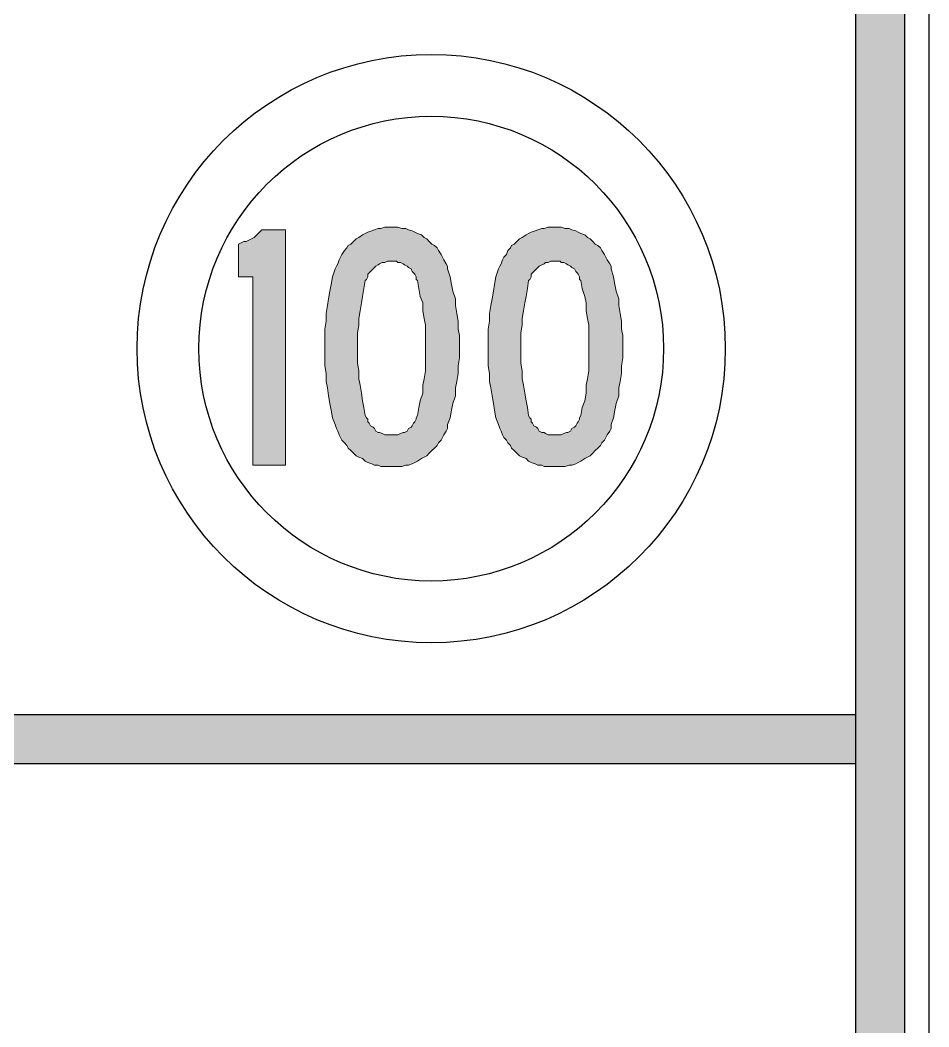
# Model space of a CAD drawing. Extents: x 106 to 1019, y -1350 to 257.
# Drawn here: x 218.92 to 249.82, y 174.2 to 208.42 of the extents above; entities that cross this region are included whole.
import ezdxf

# ---------------------------------------------------------------- set-up
doc = ezdxf.new("R2010")
doc.units = 0
doc.header["$LTSCALE"] = 12
doc.header["$MEASUREMENT"] = 0
doc.layers.add('L18', color=4, linetype='CONTINUOUS')
doc.layers.add('L35', color=3, linetype='CONTINUOUS')

msp = doc.modelspace()

# ---------------------------------------------------------------- hatches: boundary and pattern name
at = {"layer": 'L18'}
h = msp.add_hatch(color=256, dxfattribs=at)
edge = h.paths.add_edge_path(flags=16)
edge.add_arc((239.819, 246.645), 7.5, 0, 90, ccw=False)
edge.add_line((247.319, 246.645), (247.319, 149.978))
edge.add_arc((239.819, 149.978), 7.5, -90, 0, ccw=False)
edge.add_line((239.819, 142.478), (116.485, 142.478))
edge.add_arc((116.485, 149.978), 7.5, 180, 270, ccw=False)
edge.add_line((108.985, 149.978), (108.985, 246.645))
edge.add_arc((116.485, 246.645), 7.5, 90, 180, ccw=False)
edge.add_line((116.485, 254.145), (239.819, 254.145))
edge = h.paths.add_edge_path()
edge.add_arc((239.819, 246.645), 9.167, 0, 90, ccw=False)
edge.add_line((248.986, 246.645), (248.986, 149.978))
edge.add_arc((239.819, 149.978), 9.167, -90, 0, ccw=False)
edge.add_line((239.819, 140.811), (116.485, 140.811))
edge.add_arc((116.485, 149.978), 9.167, 180, 270, ccw=False)
edge.add_line((107.318, 149.978), (107.318, 246.645))
edge.add_arc((116.485, 246.645), 9.167, 90, 180, ccw=False)
edge.add_line((116.485, 255.812), (239.819, 255.812))
h = msp.add_hatch(color=256, dxfattribs=at)
h.paths.add_polyline_path([(232.921, 200.811), (232.832, 200.9), (232.743, 200.989), (232.654, 201.033), (232.565, 201.122), (232.432, 201.167), (232.343, 201.211), (232.254, 201.256), (232.121, 201.3), (232.032, 201.345), (231.898, 201.345), (231.765, 201.389), (231.676, 201.389), (231.543, 201.389), (231.454, 201.389), (231.321, 201.389), (231.187, 201.345), (231.098, 201.345), (230.965, 201.3), (230.876, 201.256), (230.743, 201.211), (230.654, 201.167), (230.565, 201.122), (230.432, 201.033), (230.343, 200.989), (230.254, 200.9), (230.165, 200.811), (230.076, 200.767), (230.032, 200.678), (229.943, 200.589), (229.854, 200.456), (229.809, 200.367), (229.765, 200.278), (229.721, 200.144), (229.676, 200.056), (229.632, 199.967), (229.543, 199.7), (229.498, 199.433), (229.454, 199.211), (229.409, 198.944), (229.365, 198.722), (229.32, 198.455), (229.32, 198.189), (229.276, 197.922), (229.276, 197.7), (229.276, 197.433), (229.276, 197.166), (229.276, 196.944), (229.276, 196.677), (229.32, 196.411), (229.32, 196.144), (229.365, 195.922), (229.409, 195.655), (229.454, 195.388), (229.498, 195.166), (229.543, 194.9), (229.632, 194.677), (229.676, 194.544), (229.721, 194.455), (229.765, 194.322), (229.809, 194.233), (229.854, 194.144), (229.943, 194.055), (230.032, 193.966), (230.076, 193.877), (230.165, 193.788), (230.254, 193.699), (230.343, 193.611), (230.432, 193.566), (230.565, 193.522), (230.654, 193.433), (230.743, 193.388), (230.876, 193.344), (230.965, 193.299), (231.098, 193.299), (231.187, 193.255), (231.321, 193.255), (231.454, 193.255), (231.543, 193.255), (231.676, 193.255), (231.765, 193.255), (231.898, 193.255), (232.032, 193.299), (232.121, 193.299), (232.254, 193.344), (232.343, 193.388), (232.432, 193.433), (232.565, 193.522), (232.654, 193.566), (232.743, 193.611), (232.832, 193.699), (232.921, 193.788), (233.01, 193.877), (233.099, 193.966), (233.143, 194.055), (233.232, 194.144), (233.276, 194.233), (233.321, 194.322), (233.41, 194.455), (233.454, 194.544), (233.454, 194.677), (233.543, 194.9), (233.588, 195.166), (233.632, 195.388), (233.721, 195.655), (233.721, 195.922), (233.765, 196.144), (233.81, 196.411), (233.81, 196.677), (233.854, 196.944), (233.854, 197.166), (233.854, 197.433), (233.854, 197.7), (233.81, 197.922), (233.81, 198.189), (233.765, 198.455), (233.721, 198.722), (233.721, 198.944), (233.632, 199.211), (233.588, 199.433), (233.543, 199.7), (233.454, 199.967), (233.454, 200.056), (233.41, 200.144), (233.321, 200.278), (233.276, 200.367), (233.232, 200.456), (233.143, 200.589), (233.099, 200.678), (233.01, 200.767)])
h.paths.add_polyline_path([(232.21, 199.967), (232.254, 199.878), (232.299, 199.833), (232.343, 199.789), (232.387, 199.7), (232.387, 199.611), (232.432, 199.567), (232.476, 199.3), (232.521, 199.033), (232.61, 198.811), (232.61, 198.544), (232.654, 198.278), (232.699, 198.055), (232.699, 197.789), (232.699, 197.522), (232.699, 197.255), (232.699, 197.033), (232.699, 196.766), (232.699, 196.5), (232.654, 196.233), (232.61, 196.011), (232.61, 195.744), (232.521, 195.477), (232.476, 195.255), (232.432, 194.988), (232.387, 194.9), (232.387, 194.855), (232.343, 194.766), (232.299, 194.722), (232.254, 194.633), (232.21, 194.588), (232.121, 194.544), (232.076, 194.455), (231.987, 194.411), (231.943, 194.411), (231.854, 194.366), (231.765, 194.322), (231.721, 194.322), (231.632, 194.322), (231.543, 194.322), (231.454, 194.322), (231.41, 194.322), (231.321, 194.322), (231.232, 194.366), (231.143, 194.411), (231.098, 194.411), (231.01, 194.455), (230.965, 194.544), (230.921, 194.588), (230.832, 194.633), (230.787, 194.722), (230.743, 194.766), (230.743, 194.855), (230.698, 194.9), (230.654, 194.988), (230.609, 195.255), (230.565, 195.477), (230.521, 195.744), (230.476, 196.011), (230.432, 196.233), (230.432, 196.5), (230.387, 196.766), (230.387, 197.033), (230.387, 197.255), (230.387, 197.522), (230.387, 197.789), (230.432, 198.055), (230.432, 198.278), (230.476, 198.544), (230.521, 198.811), (230.565, 199.033), (230.609, 199.3), (230.654, 199.567), (230.698, 199.611), (230.743, 199.7), (230.743, 199.789), (230.787, 199.833), (230.832, 199.878), (230.921, 199.967), (230.965, 200.011), (231.01, 200.056), (231.098, 200.1), (231.143, 200.144), (231.232, 200.189), (231.321, 200.189), (231.41, 200.233), (231.454, 200.233), (231.543, 200.233), (231.632, 200.233), (231.721, 200.233), (231.765, 200.189), (231.854, 200.189), (231.943, 200.144), (231.987, 200.1), (232.076, 200.056), (232.121, 200.011)], flags=16)
h.paths.add_polyline_path([(227.943, 201.3), (227.142, 201.3), (227.098, 201.256), (227.009, 201.167), (226.965, 201.122), (226.876, 201.033), (226.787, 200.989), (226.698, 200.945), (226.609, 200.9), (226.52, 200.9), (226.431, 200.856), (226.342, 200.811), (226.342, 199.7), (226.831, 199.7), (226.831, 193.299), (227.943, 193.299)])
h.paths.add_polyline_path([(236.166, 199.3), (236.21, 199.567), (236.254, 199.611), (236.299, 199.7), (236.299, 199.789), (236.343, 199.833), (236.388, 199.878), (236.477, 199.967), (236.521, 200.011), (236.566, 200.056), (236.655, 200.1), (236.743, 200.144), (236.788, 200.189), (236.877, 200.189), (236.966, 200.233), (237.01, 200.233), (237.099, 200.233), (237.188, 200.233), (237.277, 200.233), (237.321, 200.189), (237.41, 200.189), (237.499, 200.144), (237.543, 200.1), (237.632, 200.056), (237.677, 200.011), (237.766, 199.967), (237.81, 199.878), (237.855, 199.833), (237.899, 199.789), (237.944, 199.7), (237.944, 199.611), (237.988, 199.567), (238.032, 199.3), (238.121, 199.033), (238.166, 198.811), (238.166, 198.544), (238.21, 198.278), (238.255, 198.055), (238.255, 197.789), (238.255, 197.522), (238.255, 197.255), (238.255, 197.033), (238.255, 196.766), (238.255, 196.5), (238.21, 196.233), (238.166, 196.011), (238.166, 195.744), (238.121, 195.477), (238.032, 195.255), (237.988, 194.988), (237.944, 194.9), (237.944, 194.855), (237.899, 194.766), (237.855, 194.722), (237.81, 194.633), (237.766, 194.588), (237.677, 194.544), (237.632, 194.455), (237.543, 194.411), (237.499, 194.411), (237.41, 194.366), (237.321, 194.322), (237.277, 194.322), (237.188, 194.322), (237.099, 194.322), (237.01, 194.322), (236.966, 194.322), (236.877, 194.322), (236.788, 194.366), (236.743, 194.411), (236.655, 194.411), (236.566, 194.455), (236.521, 194.544), (236.477, 194.588), (236.388, 194.633), (236.343, 194.722), (236.299, 194.766), (236.299, 194.855), (236.254, 194.9), (236.21, 194.988), (236.166, 195.255), (236.121, 195.477), (236.077, 195.744), (236.032, 196.011), (235.988, 196.233), (235.988, 196.5), (235.943, 196.766), (235.943, 197.033), (235.943, 197.255), (235.943, 197.522), (235.943, 197.789), (235.988, 198.055), (235.988, 198.278), (236.032, 198.544), (236.077, 198.811), (236.121, 199.033)], flags=16)
h.paths.add_polyline_path([(235.01, 199.211), (234.965, 198.944), (234.921, 198.722), (234.877, 198.455), (234.877, 198.189), (234.832, 197.922), (234.832, 197.7), (234.832, 197.433), (234.832, 197.166), (234.832, 196.944), (234.832, 196.677), (234.877, 196.411), (234.877, 196.144), (234.921, 195.922), (234.965, 195.655), (235.01, 195.388), (235.054, 195.166), (235.099, 194.9), (235.188, 194.677), (235.232, 194.544), (235.277, 194.455), (235.321, 194.322), (235.365, 194.233), (235.454, 194.144), (235.499, 194.055), (235.588, 193.966), (235.632, 193.877), (235.721, 193.788), (235.81, 193.699), (235.899, 193.611), (235.988, 193.566), (236.121, 193.522), (236.21, 193.433), (236.299, 193.388), (236.432, 193.344), (236.521, 193.299), (236.655, 193.299), (236.743, 193.255), (236.877, 193.255), (237.01, 193.255), (237.099, 193.255), (237.232, 193.255), (237.321, 193.255), (237.455, 193.255), (237.588, 193.299), (237.677, 193.299), (237.81, 193.344), (237.899, 193.388), (237.988, 193.433), (238.121, 193.522), (238.21, 193.566), (238.299, 193.611), (238.388, 193.699), (238.477, 193.788), (238.566, 193.877), (238.655, 193.966), (238.699, 194.055), (238.788, 194.144), (238.832, 194.233), (238.877, 194.322), (238.966, 194.455), (239.01, 194.544), (239.01, 194.677), (239.099, 194.9), (239.144, 195.166), (239.188, 195.388), (239.277, 195.655), (239.277, 195.922), (239.321, 196.144), (239.366, 196.411), (239.366, 196.677), (239.41, 196.944), (239.41, 197.166), (239.41, 197.433), (239.41, 197.7), (239.366, 197.922), (239.366, 198.189), (239.321, 198.455), (239.277, 198.722), (239.277, 198.944), (239.188, 199.211), (239.144, 199.433), (239.099, 199.7), (239.01, 199.967), (239.01, 200.056), (238.966, 200.144), (238.877, 200.278), (238.832, 200.367), (238.788, 200.456), (238.699, 200.589), (238.655, 200.678), (238.566, 200.767), (238.477, 200.811), (238.388, 200.9), (238.299, 200.989), (238.21, 201.033), (238.121, 201.122), (237.988, 201.167), (237.899, 201.211), (237.81, 201.256), (237.677, 201.3), (237.588, 201.345), (237.455, 201.345), (237.321, 201.389), (237.232, 201.389), (237.099, 201.389), (237.01, 201.389), (236.877, 201.389), (236.743, 201.345), (236.655, 201.345), (236.521, 201.3), (236.432, 201.256), (236.299, 201.211), (236.21, 201.167), (236.121, 201.122), (235.988, 201.033), (235.899, 200.989), (235.81, 200.9), (235.721, 200.811), (235.632, 200.767), (235.588, 200.678), (235.499, 200.589), (235.454, 200.456), (235.365, 200.367), (235.321, 200.278), (235.277, 200.144), (235.232, 200.056), (235.188, 199.967), (235.099, 199.7), (235.054, 199.433)])
msp.add_hatch(color=256, dxfattribs=at).paths.add_polyline_path([(247.319, 184.807), (108.985, 184.807), (108.985, 183.14), (247.319, 183.14)])

# ---------------------------------------------------------------- linework, layer by layer
at = {"layer": 'L18', "lineweight": 0}
for p, q in [((227.009, 201.167), (227.098, 201.256)), ((227.098, 201.256), (227.142, 201.3)), ((227.943, 201.3), (227.142, 201.3)), ((227.943, 193.299), (227.943, 201.3)), ((230.876, 201.256), (230.743, 201.211)), ((230.965, 201.3), (230.876, 201.256)), ((231.098, 201.345), (230.965, 201.3)), ((231.187, 201.345), (231.098, 201.345)), ((231.321, 201.389), (231.187, 201.345)), ((231.454, 201.389), (231.321, 201.389)), ((231.543, 201.389), (231.454, 201.389)), ((231.676, 201.389), (231.543, 201.389)), ((231.765, 201.389), (231.676, 201.389)), ((231.898, 201.345), (231.765, 201.389)), ((232.032, 201.345), (231.898, 201.345)), ((232.121, 201.3), (232.032, 201.345)), ((232.254, 201.256), (232.121, 201.3)), ((232.343, 201.211), (232.254, 201.256)), ((236.432, 201.256), (236.299, 201.211)), ((236.521, 201.3), (236.432, 201.256)), ((236.655, 201.345), (236.521, 201.3)), ((236.743, 201.345), (236.655, 201.345)), ((236.877, 201.389), (236.743, 201.345)), ((237.01, 201.389), (236.877, 201.389)), ((237.099, 201.389), (237.01, 201.389)), ((237.232, 201.389), (237.099, 201.389)), ((237.321, 201.389), (237.232, 201.389)), ((237.455, 201.345), (237.321, 201.389)), ((237.588, 201.345), (237.455, 201.345)), ((237.677, 201.3), (237.588, 201.345)), ((237.81, 201.256), (237.677, 201.3)), ((237.899, 201.211), (237.81, 201.256)), ((226.431, 200.856), (226.52, 200.9)), ((226.52, 200.9), (226.609, 200.9)), ((226.609, 200.9), (226.698, 200.945)), ((226.698, 200.945), (226.787, 200.989)), ((226.787, 200.989), (226.876, 201.033)), ((226.876, 201.033), (226.965, 201.122)), ((226.965, 201.122), (227.009, 201.167)), ((230.254, 200.9), (230.165, 200.811)), ((230.343, 200.989), (230.254, 200.9)), ((230.432, 201.033), (230.343, 200.989)), ((230.565, 201.122), (230.432, 201.033)), ((230.654, 201.167), (230.565, 201.122)), ((230.743, 201.211), (230.654, 201.167)), ((232.432, 201.167), (232.343, 201.211)), ((232.565, 201.122), (232.432, 201.167)), ((232.654, 201.033), (232.565, 201.122)), ((232.743, 200.989), (232.654, 201.033)), ((232.832, 200.9), (232.743, 200.989)), ((232.921, 200.811), (232.832, 200.9)), ((235.81, 200.9), (235.721, 200.811)), ((235.899, 200.989), (235.81, 200.9)), ((235.988, 201.033), (235.899, 200.989)), ((236.121, 201.122), (235.988, 201.033)), ((236.21, 201.167), (236.121, 201.122)), ((236.299, 201.211), (236.21, 201.167)), ((237.988, 201.167), (237.899, 201.211)), ((238.121, 201.122), (237.988, 201.167)), ((238.21, 201.033), (238.121, 201.122)), ((238.299, 200.989), (238.21, 201.033)), ((238.388, 200.9), (238.299, 200.989)), ((238.477, 200.811), (238.388, 200.9)), ((226.342, 200.811), (226.431, 200.856)), ((226.342, 200.811), (226.342, 199.7)), ((229.943, 200.589), (229.854, 200.456)), ((230.032, 200.678), (229.943, 200.589)), ((230.076, 200.767), (230.032, 200.678)), ((230.165, 200.811), (230.076, 200.767)), ((233.01, 200.767), (232.921, 200.811)), ((233.099, 200.678), (233.01, 200.767)), ((233.143, 200.589), (233.099, 200.678)), ((233.232, 200.456), (233.143, 200.589)), ((235.499, 200.589), (235.454, 200.456)), ((235.588, 200.678), (235.499, 200.589)), ((235.632, 200.767), (235.588, 200.678)), ((235.721, 200.811), (235.632, 200.767)), ((238.566, 200.767), (238.477, 200.811)), ((238.655, 200.678), (238.566, 200.767)), ((238.699, 200.589), (238.655, 200.678)), ((238.788, 200.456), (238.699, 200.589)), ((229.765, 200.278), (229.721, 200.144)), ((229.809, 200.367), (229.765, 200.278)), ((229.854, 200.456), (229.809, 200.367)), ((231.41, 200.233), (231.321, 200.189)), ((231.454, 200.233), (231.41, 200.233)), ((231.543, 200.233), (231.454, 200.233)), ((231.632, 200.233), (231.543, 200.233)), ((231.721, 200.233), (231.632, 200.233)), ((231.765, 200.189), (231.721, 200.233)), ((233.276, 200.367), (233.232, 200.456)), ((233.321, 200.278), (233.276, 200.367)), ((233.41, 200.144), (233.321, 200.278)), ((235.321, 200.278), (235.277, 200.144)), ((235.365, 200.367), (235.321, 200.278)), ((235.454, 200.456), (235.365, 200.367)), ((236.966, 200.233), (236.877, 200.189)), ((237.01, 200.233), (236.966, 200.233)), ((237.099, 200.233), (237.01, 200.233)), ((237.188, 200.233), (237.099, 200.233)), ((237.277, 200.233), (237.188, 200.233)), ((237.321, 200.189), (237.277, 200.233)), ((238.832, 200.367), (238.788, 200.456)), ((238.877, 200.278), (238.832, 200.367)), ((238.966, 200.144), (238.877, 200.278)), ((229.632, 199.967), (229.543, 199.7)), ((229.676, 200.056), (229.632, 199.967)), ((229.721, 200.144), (229.676, 200.056)), ((230.832, 199.878), (230.787, 199.833)), ((230.921, 199.967), (230.832, 199.878)), ((230.965, 200.011), (230.921, 199.967)), ((231.01, 200.056), (230.965, 200.011)), ((231.098, 200.1), (231.01, 200.056)), ((231.143, 200.144), (231.098, 200.1)), ((231.232, 200.189), (231.143, 200.144)), ((231.321, 200.189), (231.232, 200.189)), ((231.854, 200.189), (231.765, 200.189)), ((231.943, 200.144), (231.854, 200.189)), ((231.987, 200.1), (231.943, 200.144)), ((232.076, 200.056), (231.987, 200.1)), ((232.121, 200.011), (232.076, 200.056)), ((232.21, 199.967), (232.121, 200.011)), ((232.254, 199.878), (232.21, 199.967)), ((232.299, 199.833), (232.254, 199.878)), ((233.454, 200.056), (233.41, 200.144)), ((233.454, 199.967), (233.454, 200.056)), ((233.543, 199.7), (233.454, 199.967)), ((235.188, 199.967), (235.099, 199.7)), ((235.232, 200.056), (235.188, 199.967)), ((235.277, 200.144), (235.232, 200.056)), ((236.388, 199.878), (236.343, 199.833)), ((236.477, 199.967), (236.388, 199.878)), ((236.521, 200.011), (236.477, 199.967)), ((236.566, 200.056), (236.521, 200.011)), ((236.655, 200.1), (236.566, 200.056)), ((236.743, 200.144), (236.655, 200.1)), ((236.788, 200.189), (236.743, 200.144)), ((236.877, 200.189), (236.788, 200.189)), ((237.41, 200.189), (237.321, 200.189)), ((237.499, 200.144), (237.41, 200.189)), ((237.543, 200.1), (237.499, 200.144)), ((237.632, 200.056), (237.543, 200.1)), ((237.677, 200.011), (237.632, 200.056)), ((237.766, 199.967), (237.677, 200.011)), ((237.81, 199.878), (237.766, 199.967)), ((237.855, 199.833), (237.81, 199.878)), ((239.01, 200.056), (238.966, 200.144)), ((239.01, 199.967), (239.01, 200.056)), ((239.099, 199.7), (239.01, 199.967)), ((226.342, 199.7), (226.831, 199.7)), ((226.831, 199.7), (226.831, 193.299)), ((229.543, 199.7), (229.498, 199.433)), ((230.654, 199.567), (230.609, 199.3)), ((230.698, 199.611), (230.654, 199.567)), ((230.743, 199.7), (230.698, 199.611)), ((230.787, 199.833), (230.743, 199.789)), ((230.743, 199.789), (230.743, 199.7)), ((232.343, 199.789), (232.299, 199.833)), ((232.387, 199.7), (232.343, 199.789)), ((232.387, 199.611), (232.387, 199.7)), ((232.432, 199.567), (232.387, 199.611)), ((232.476, 199.3), (232.432, 199.567)), ((233.588, 199.433), (233.543, 199.7)), ((235.099, 199.7), (235.054, 199.433)), ((236.21, 199.567), (236.166, 199.3)), ((236.254, 199.611), (236.21, 199.567)), ((236.299, 199.7), (236.254, 199.611)), ((236.343, 199.833), (236.299, 199.789)), ((236.299, 199.789), (236.299, 199.7)), ((237.899, 199.789), (237.855, 199.833)), ((237.944, 199.7), (237.899, 199.789)), ((237.944, 199.611), (237.944, 199.7)), ((237.988, 199.567), (237.944, 199.611)), ((238.032, 199.3), (237.988, 199.567)), ((239.144, 199.433), (239.099, 199.7)), ((229.454, 199.211), (229.409, 198.944)), ((229.498, 199.433), (229.454, 199.211)), ((230.609, 199.3), (230.565, 199.033)), ((232.521, 199.033), (232.476, 199.3)), ((233.632, 199.211), (233.588, 199.433)), ((233.721, 198.944), (233.632, 199.211)), ((235.01, 199.211), (234.965, 198.944)), ((235.054, 199.433), (235.01, 199.211)), ((236.166, 199.3), (236.121, 199.033)), ((238.121, 199.033), (238.032, 199.3)), ((239.188, 199.211), (239.144, 199.433)), ((239.277, 198.944), (239.188, 199.211)), ((229.409, 198.944), (229.365, 198.722)), ((230.565, 199.033), (230.521, 198.811)), ((232.61, 198.811), (232.521, 199.033)), ((233.721, 198.722), (233.721, 198.944)), ((234.965, 198.944), (234.921, 198.722)), ((236.121, 199.033), (236.077, 198.811)), ((238.166, 198.811), (238.121, 199.033)), ((239.277, 198.722), (239.277, 198.944)), ((229.365, 198.722), (229.32, 198.455)), ((230.476, 198.544), (230.432, 198.278)), ((230.521, 198.811), (230.476, 198.544)), ((232.61, 198.544), (232.61, 198.811)), ((232.654, 198.278), (232.61, 198.544)), ((233.765, 198.455), (233.721, 198.722)), ((234.921, 198.722), (234.877, 198.455)), ((236.032, 198.544), (235.988, 198.278)), ((236.077, 198.811), (236.032, 198.544)), ((238.166, 198.544), (238.166, 198.811)), ((238.21, 198.278), (238.166, 198.544)), ((239.321, 198.455), (239.277, 198.722)), ((229.32, 198.189), (229.276, 197.922)), ((229.32, 198.455), (229.32, 198.189)), ((230.432, 198.278), (230.432, 198.055)), ((232.699, 198.055), (232.654, 198.278)), ((233.81, 198.189), (233.765, 198.455)), ((233.81, 197.922), (233.81, 198.189)), ((234.877, 198.189), (234.832, 197.922)), ((234.877, 198.455), (234.877, 198.189)), ((235.988, 198.278), (235.988, 198.055)), ((238.255, 198.055), (238.21, 198.278)), ((239.366, 198.189), (239.321, 198.455)), ((239.366, 197.922), (239.366, 198.189)), ((229.276, 197.922), (229.276, 197.7)), ((230.432, 198.055), (230.387, 197.789)), ((232.699, 197.789), (232.699, 198.055)), ((233.854, 197.7), (233.81, 197.922)), ((234.832, 197.922), (234.832, 197.7)), ((235.988, 198.055), (235.943, 197.789)), ((238.255, 197.789), (238.255, 198.055)), ((239.41, 197.7), (239.366, 197.922)), ((229.276, 197.7), (229.276, 197.433)), ((230.387, 197.789), (230.387, 197.522)), ((230.387, 197.522), (230.387, 197.255)), ((232.699, 197.522), (232.699, 197.789)), ((232.699, 197.255), (232.699, 197.522)), ((233.854, 197.433), (233.854, 197.7)), ((234.832, 197.7), (234.832, 197.433)), ((235.943, 197.789), (235.943, 197.522)), ((235.943, 197.522), (235.943, 197.255)), ((238.255, 197.522), (238.255, 197.789)), ((238.255, 197.255), (238.255, 197.522)), ((239.41, 197.433), (239.41, 197.7)), ((229.276, 197.433), (229.276, 197.166)), ((229.276, 197.166), (229.276, 196.944)), ((230.387, 197.255), (230.387, 197.033)), ((232.699, 197.033), (232.699, 197.255)), ((233.854, 197.166), (233.854, 197.433)), ((233.854, 196.944), (233.854, 197.166)), ((234.832, 197.433), (234.832, 197.166)), ((234.832, 197.166), (234.832, 196.944)), ((235.943, 197.255), (235.943, 197.033)), ((238.255, 197.033), (238.255, 197.255)), ((239.41, 197.166), (239.41, 197.433)), ((239.41, 196.944), (239.41, 197.166)), ((229.276, 196.944), (229.276, 196.677)), ((230.387, 197.033), (230.387, 196.766)), ((232.699, 196.766), (232.699, 197.033)), ((233.81, 196.677), (233.854, 196.944)), ((234.832, 196.944), (234.832, 196.677)), ((235.943, 197.033), (235.943, 196.766)), ((238.255, 196.766), (238.255, 197.033)), ((239.366, 196.677), (239.41, 196.944)), ((229.276, 196.677), (229.32, 196.411)), ((230.387, 196.766), (230.432, 196.5)), ((230.432, 196.5), (230.432, 196.233)), ((232.654, 196.233), (232.699, 196.5)), ((232.699, 196.5), (232.699, 196.766)), ((233.81, 196.411), (233.81, 196.677)), ((234.832, 196.677), (234.877, 196.411)), ((235.943, 196.766), (235.988, 196.5)), ((235.988, 196.5), (235.988, 196.233)), ((238.21, 196.233), (238.255, 196.5)), ((238.255, 196.5), (238.255, 196.766)), ((239.366, 196.411), (239.366, 196.677)), ((229.32, 196.411), (229.32, 196.144)), ((229.32, 196.144), (229.365, 195.922)), ((230.432, 196.233), (230.476, 196.011)), ((232.61, 196.011), (232.654, 196.233)), ((233.721, 195.922), (233.765, 196.144)), ((233.765, 196.144), (233.81, 196.411)), ((234.877, 196.411), (234.877, 196.144)), ((234.877, 196.144), (234.921, 195.922)), ((235.988, 196.233), (236.032, 196.011)), ((238.166, 196.011), (238.21, 196.233)), ((239.277, 195.922), (239.321, 196.144)), ((239.321, 196.144), (239.366, 196.411)), ((229.365, 195.922), (229.409, 195.655)), ((230.476, 196.011), (230.521, 195.744)), ((232.61, 195.744), (232.61, 196.011)), ((233.721, 195.655), (233.721, 195.922)), ((234.921, 195.922), (234.965, 195.655)), ((236.032, 196.011), (236.077, 195.744)), ((238.166, 195.744), (238.166, 196.011)), ((239.277, 195.655), (239.277, 195.922)), ((229.409, 195.655), (229.454, 195.388)), ((230.521, 195.744), (230.565, 195.477)), ((230.565, 195.477), (230.609, 195.255)), ((232.476, 195.255), (232.521, 195.477)), ((232.521, 195.477), (232.61, 195.744)), ((233.632, 195.388), (233.721, 195.655)), ((234.965, 195.655), (235.01, 195.388)), ((236.077, 195.744), (236.121, 195.477)), ((236.121, 195.477), (236.166, 195.255)), ((238.032, 195.255), (238.121, 195.477)), ((238.121, 195.477), (238.166, 195.744)), ((239.188, 195.388), (239.277, 195.655)), ((229.454, 195.388), (229.498, 195.166)), ((229.498, 195.166), (229.543, 194.9)), ((230.609, 195.255), (230.654, 194.988)), ((232.432, 194.988), (232.476, 195.255)), ((233.543, 194.9), (233.588, 195.166)), ((233.588, 195.166), (233.632, 195.388)), ((235.01, 195.388), (235.054, 195.166)), ((235.054, 195.166), (235.099, 194.9)), ((236.166, 195.255), (236.21, 194.988)), ((237.988, 194.988), (238.032, 195.255)), ((239.099, 194.9), (239.144, 195.166)), ((239.144, 195.166), (239.188, 195.388)), ((229.543, 194.9), (229.632, 194.677)), ((230.654, 194.988), (230.698, 194.9)), ((230.698, 194.9), (230.743, 194.855)), ((230.743, 194.855), (230.743, 194.766)), ((230.743, 194.766), (230.787, 194.722)), ((232.299, 194.722), (232.343, 194.766)), ((232.343, 194.766), (232.387, 194.855)), ((232.387, 194.9), (232.432, 194.988)), ((232.387, 194.855), (232.387, 194.9)), ((232.432, 194.988), (232.432, 194.988)), ((233.454, 194.677), (233.543, 194.9)), ((235.099, 194.9), (235.188, 194.677)), ((236.21, 194.988), (236.254, 194.9)), ((236.254, 194.9), (236.299, 194.855)), ((236.299, 194.855), (236.299, 194.766)), ((236.299, 194.766), (236.343, 194.722)), ((237.855, 194.722), (237.899, 194.766)), ((237.899, 194.766), (237.944, 194.855)), ((237.944, 194.9), (237.988, 194.988)), ((237.944, 194.855), (237.944, 194.9)), ((237.988, 194.988), (237.988, 194.988)), ((239.01, 194.677), (239.099, 194.9)), ((229.632, 194.677), (229.676, 194.544)), ((229.676, 194.544), (229.721, 194.455)), ((229.721, 194.455), (229.765, 194.322)), ((230.787, 194.722), (230.832, 194.633)), ((230.832, 194.633), (230.921, 194.588)), ((230.921, 194.588), (230.965, 194.544)), ((230.965, 194.544), (231.01, 194.455)), ((231.01, 194.455), (231.098, 194.411)), ((231.098, 194.411), (231.143, 194.411)), ((231.143, 194.411), (231.232, 194.366)), ((231.854, 194.366), (231.943, 194.411)), ((231.943, 194.411), (231.987, 194.411)), ((231.987, 194.411), (232.076, 194.455)), ((232.076, 194.455), (232.121, 194.544)), ((232.121, 194.544), (232.21, 194.588)), ((232.21, 194.588), (232.254, 194.633)), ((232.254, 194.633), (232.299, 194.722)), ((233.321, 194.322), (233.41, 194.455)), ((233.41, 194.455), (233.454, 194.544)), ((233.454, 194.677), (233.454, 194.677)), ((233.454, 194.544), (233.454, 194.677)), ((235.188, 194.677), (235.232, 194.544)), ((235.232, 194.544), (235.277, 194.455)), ((235.277, 194.455), (235.321, 194.322)), ((236.343, 194.722), (236.388, 194.633)), ((236.388, 194.633), (236.477, 194.588)), ((236.477, 194.588), (236.521, 194.544)), ((236.521, 194.544), (236.566, 194.455)), ((236.566, 194.455), (236.655, 194.411)), ((236.655, 194.411), (236.743, 194.411)), ((236.743, 194.411), (236.788, 194.366)), ((237.41, 194.366), (237.499, 194.411)), ((237.499, 194.411), (237.543, 194.411)), ((237.543, 194.411), (237.632, 194.455)), ((237.632, 194.455), (237.677, 194.544)), ((237.677, 194.544), (237.766, 194.588)), ((237.766, 194.588), (237.81, 194.633)), ((237.81, 194.633), (237.855, 194.722)), ((238.877, 194.322), (238.966, 194.455)), ((238.966, 194.455), (239.01, 194.544)), ((239.01, 194.677), (239.01, 194.677)), ((239.01, 194.544), (239.01, 194.677)), ((229.765, 194.322), (229.809, 194.233)), ((229.809, 194.233), (229.854, 194.144)), ((229.854, 194.144), (229.943, 194.055)), ((229.943, 194.055), (230.032, 193.966)), ((231.232, 194.366), (231.321, 194.322)), ((231.321, 194.322), (231.41, 194.322)), ((231.41, 194.322), (231.454, 194.322)), ((231.454, 194.322), (231.543, 194.322)), ((231.543, 194.322), (231.632, 194.322)), ((231.632, 194.322), (231.721, 194.322)), ((231.721, 194.322), (231.765, 194.322)), ((231.765, 194.322), (231.854, 194.366)), ((233.099, 193.966), (233.143, 194.055)), ((233.143, 194.055), (233.232, 194.144)), ((233.232, 194.144), (233.276, 194.233)), ((233.276, 194.233), (233.321, 194.322)), ((235.321, 194.322), (235.365, 194.233)), ((235.365, 194.233), (235.454, 194.144)), ((235.454, 194.144), (235.499, 194.055)), ((235.499, 194.055), (235.588, 193.966)), ((236.788, 194.366), (236.877, 194.322)), ((236.877, 194.322), (236.966, 194.322)), ((236.966, 194.322), (237.01, 194.322)), ((237.01, 194.322), (237.099, 194.322)), ((237.099, 194.322), (237.188, 194.322)), ((237.188, 194.322), (237.277, 194.322)), ((237.277, 194.322), (237.321, 194.322)), ((237.321, 194.322), (237.41, 194.366)), ((238.655, 193.966), (238.699, 194.055)), ((238.699, 194.055), (238.788, 194.144)), ((238.788, 194.144), (238.832, 194.233)), ((238.832, 194.233), (238.877, 194.322)), ((230.032, 193.966), (230.076, 193.877)), ((230.076, 193.877), (230.165, 193.788)), ((230.165, 193.788), (230.254, 193.699)), ((230.254, 193.699), (230.343, 193.611)), ((232.743, 193.611), (232.832, 193.699)), ((232.832, 193.699), (232.921, 193.788)), ((232.921, 193.788), (233.01, 193.877)), ((233.01, 193.877), (233.099, 193.966)), ((235.588, 193.966), (235.632, 193.877)), ((235.632, 193.877), (235.721, 193.788)), ((235.721, 193.788), (235.81, 193.699)), ((235.81, 193.699), (235.899, 193.611)), ((238.299, 193.611), (238.388, 193.699)), ((238.388, 193.699), (238.477, 193.788)), ((238.477, 193.788), (238.566, 193.877)), ((238.566, 193.877), (238.655, 193.966)), ((230.343, 193.611), (230.432, 193.566)), ((230.432, 193.566), (230.565, 193.522)), ((230.565, 193.522), (230.654, 193.433)), ((230.654, 193.433), (230.743, 193.388)), ((230.743, 193.388), (230.876, 193.344)), ((232.254, 193.344), (232.343, 193.388)), ((232.343, 193.388), (232.432, 193.433)), ((232.432, 193.433), (232.565, 193.522)), ((232.565, 193.522), (232.654, 193.566)), ((232.654, 193.566), (232.743, 193.611)), ((235.899, 193.611), (235.988, 193.566)), ((235.988, 193.566), (236.121, 193.522)), ((236.121, 193.522), (236.21, 193.433)), ((236.21, 193.433), (236.299, 193.388)), ((236.299, 193.388), (236.432, 193.344)), ((237.81, 193.344), (237.899, 193.388)), ((237.899, 193.388), (237.988, 193.433)), ((237.988, 193.433), (238.121, 193.522)), ((238.121, 193.522), (238.21, 193.566)), ((238.21, 193.566), (238.299, 193.611)), ((226.831, 193.299), (227.943, 193.299)), ((230.876, 193.344), (230.965, 193.299)), ((230.965, 193.299), (231.098, 193.299)), ((231.098, 193.299), (231.187, 193.255)), ((231.187, 193.255), (231.321, 193.255)), ((231.321, 193.255), (231.454, 193.255)), ((231.454, 193.255), (231.543, 193.255)), ((231.543, 193.255), (231.676, 193.255)), ((231.676, 193.255), (231.765, 193.255)), ((231.765, 193.255), (231.898, 193.255)), ((231.898, 193.255), (232.032, 193.299)), ((232.032, 193.299), (232.121, 193.299)), ((232.121, 193.299), (232.254, 193.344)), ((236.432, 193.344), (236.521, 193.299)), ((236.521, 193.299), (236.655, 193.299)), ((236.655, 193.299), (236.743, 193.255)), ((236.743, 193.255), (236.877, 193.255)), ((236.877, 193.255), (237.01, 193.255)), ((237.01, 193.255), (237.099, 193.255)), ((237.099, 193.255), (237.232, 193.255)), ((237.232, 193.255), (237.321, 193.255)), ((237.321, 193.255), (237.455, 193.255)), ((237.455, 193.255), (237.588, 193.299)), ((237.588, 193.299), (237.677, 193.299)), ((237.677, 193.299), (237.81, 193.344))]:
    msp.add_line(p, q, dxfattribs=at)
at = {"layer": 'L18'}
for p, q in [((247.319, 184.807), (108.985, 184.807)), ((247.319, 183.14), (108.985, 183.14))]:
    msp.add_line(p, q, dxfattribs=at)
for points in [[(239.819, 255.812, -0.414214), (248.986, 246.645), (248.986, 149.978, -0.414214), (239.819, 140.811), (116.485, 140.811, -0.414214), (107.318, 149.978), (107.318, 246.645, -0.414214), (116.485, 255.812)], [(239.819, 254.145, -0.414214), (247.319, 246.645), (247.319, 149.978, -0.414214), (239.819, 142.478), (116.485, 142.478, -0.414214), (108.985, 149.978), (108.985, 246.645, -0.414214), (116.485, 254.145)]]:
    msp.add_lwpolyline(points, format="xyb", close=True, dxfattribs=at)
at = {"layer": 'L35'}
msp.add_lwpolyline([(239.819, 256.645, -0.414214), (249.819, 246.645), (249.819, 149.978, -0.414214), (239.819, 139.978), (116.485, 139.978, -0.414214), (106.485, 149.978), (106.485, 246.645, -0.414214), (116.485, 256.645)], format="xyb", close=True, dxfattribs=at)
for radius in [10, 7.9]:
    msp.add_circle((232.897, 197.257), radius, dxfattribs=at)

doc.saveas('drawing.dxf')
